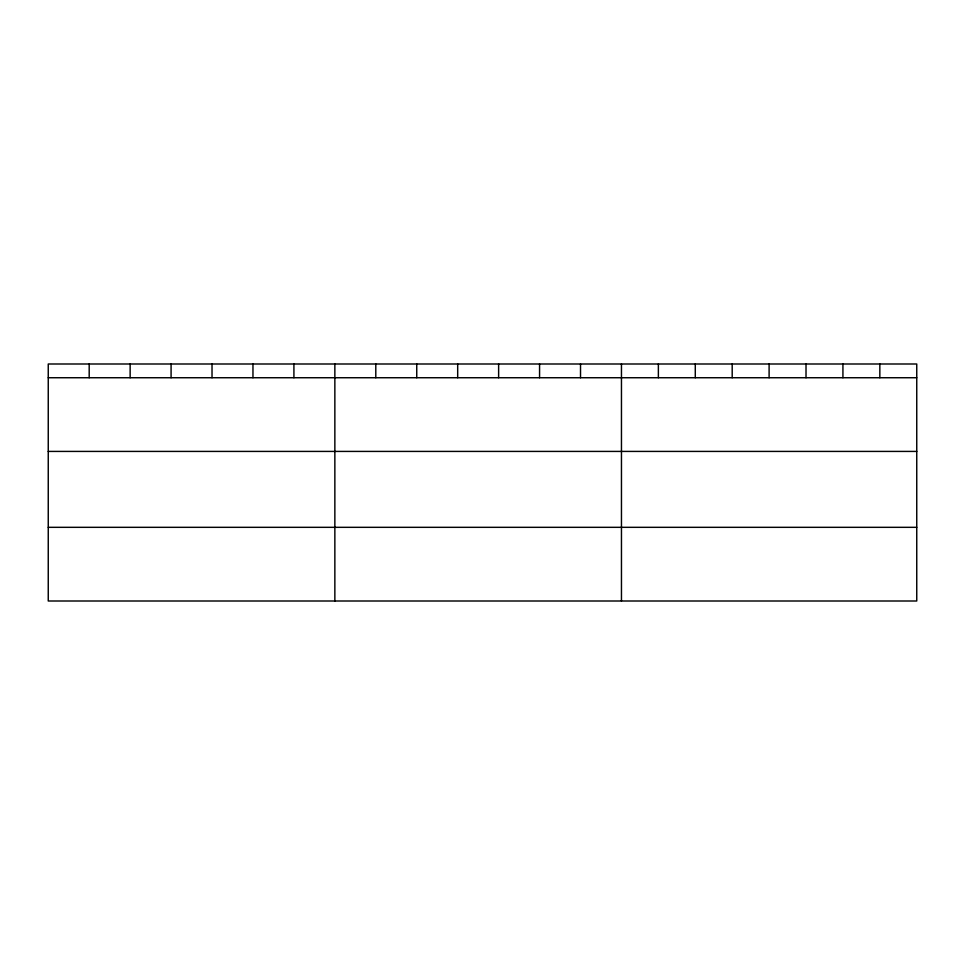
<?xml version="1.0" encoding="UTF-8"?>
<svg xmlns="http://www.w3.org/2000/svg" width="965" height="965" viewBox="0 0 965 965"><rect width="100%" height="100%" fill="white"/><g stroke="black" fill="none" stroke-linecap="round" stroke-linejoin="round"><path stroke-width="1.45" d="M916.75 451.415L916.75 363.998L48.25 363.998L48.25 601.002L916.75 601.002L916.75 451.415L48.25 451.415M48.25 377.737L916.75 377.737M48.25 527.324L916.75 527.324M879.839 363.998L879.839 377.737M842.928 363.998L842.928 377.737M806.016 363.998L806.016 377.737M769.105 363.998L769.105 377.737M732.194 363.998L732.194 377.737M695.283 363.998L695.283 377.737M658.371 363.998L658.371 377.737M621.46 363.998L621.46 601.002M580.52 363.998L580.52 377.737M539.568 363.998L539.568 377.737M498.628 363.998L498.628 377.737M457.687 363.998L457.687 377.737M416.747 363.998L416.747 377.737M375.795 363.998L375.795 377.737M334.855 363.998L334.855 601.002M293.915 363.998L293.915 377.737M252.963 363.998L252.963 377.737M212.023 363.998L212.023 377.737M171.082 363.998L171.082 377.737M130.142 363.998L130.142 377.737M89.19 363.998L89.19 377.737"/></g></svg>
